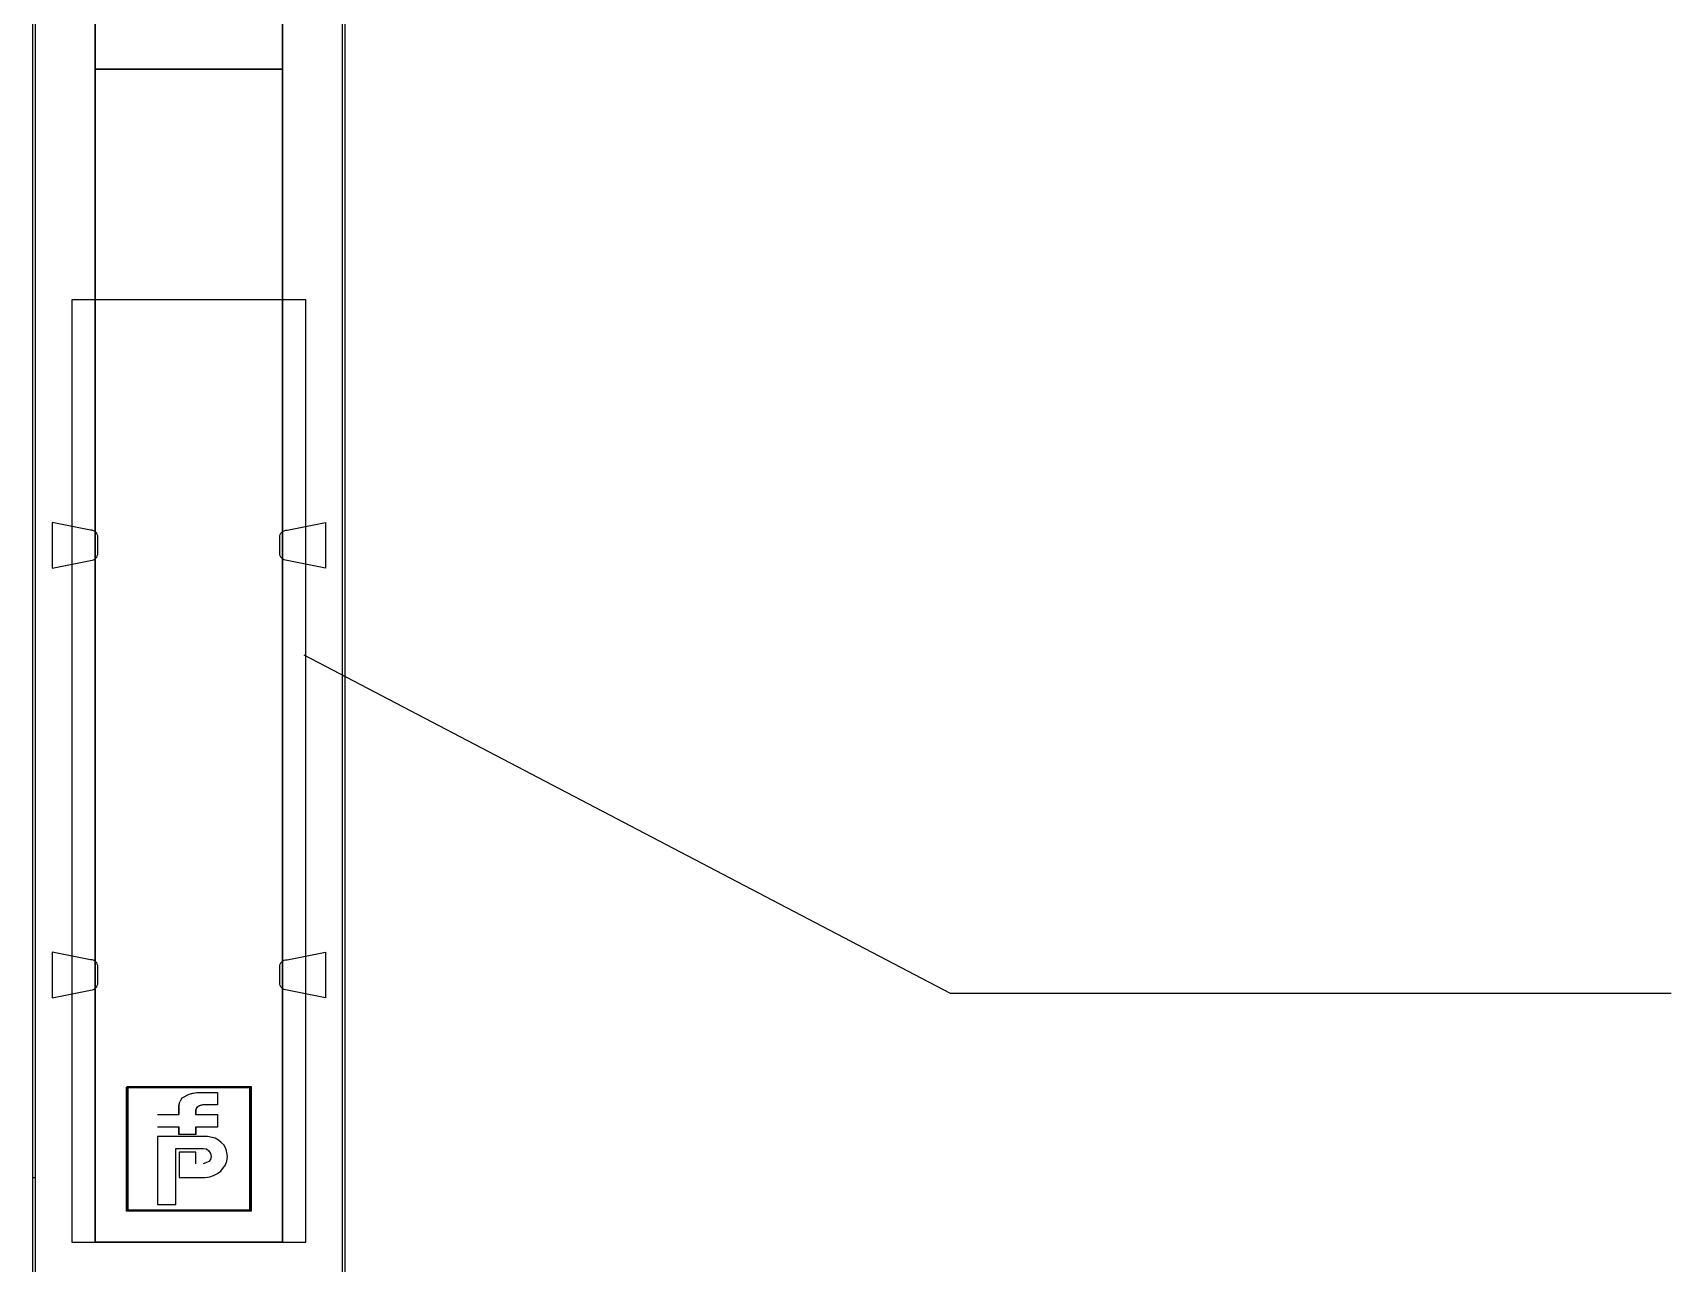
# Model space of a CAD drawing. Header units: metres. Extents: x 0 to 595, y 0 to 842.
# Drawn here: x 208.9 to 357.7, y 538.7 to 650.5 of the extents above; entities that cross this region are included whole.
import ezdxf

# ---------------------------------------------------------------- set-up
doc = ezdxf.new("R2010")
doc.units = ezdxf.units.M
doc.layers.add('SCHEMATICS', color=7, linetype='Continuous')

msp = doc.modelspace()

# ---------------------------------------------------------------- linework, layer by layer
at = {"layer": 'SCHEMATICS', "color": 7}
for p, q in [((208.93, 516.53), (208.93, 737.09)), ((208.93, 516.53), (208.93, 737.09)), ((209.16, 515.73), (209.16, 738.03)), ((237.05, 515.73), (237.05, 738.03)), ((237.27, 737.09), (237.27, 516.53)), ((237.27, 737.09), (237.27, 516.53)), ((214.6, 647.22), (214.6, 712.98)), ((231.6, 712.98), (231.6, 647.22)), ((214.6, 540.64), (214.6, 647.22)), ((231.6, 647.22), (231.6, 540.64)), ((214.18, 605.34), (210.7, 606.02)), ((210.7, 606.02), (210.7, 601.87)), ((232.02, 605.34), (235.5, 606.02)), ((235.5, 606.02), (235.5, 601.87)), ((214.84, 603.25), (214.84, 604.68)), ((231.36, 603.25), (231.36, 604.68)), ((210.7, 601.87), (214.18, 602.59)), ((235.5, 601.87), (232.02, 602.59)), ((292.28, 563.24), (233.59, 593.97)), ((214.18, 566.31), (210.7, 566.99)), ((210.7, 566.99), (210.7, 562.84)), ((214.84, 564.22), (214.84, 565.65)), ((231.36, 564.22), (231.36, 565.65)), ((232.02, 566.31), (235.5, 566.99)), ((235.5, 566.99), (235.5, 562.84)), ((210.7, 562.84), (214.18, 563.56)), ((235.5, 562.84), (232.02, 563.56)), ((357.75, 563.24), (292.28, 563.24)), ((217.43, 543.54), (217.43, 554.75)), ((217.43, 554.75), (217.56, 554.75)), ((217.49, 554.81), (228.71, 554.81)), ((217.49, 554.68), (217.49, 554.81)), ((228.71, 554.68), (217.49, 554.68)), ((217.56, 554.75), (217.56, 543.54)), ((222.37, 553.56), (222.5, 553.77)), ((222.38, 553.56), (222.51, 553.77)), ((222.5, 553.77), (223.13, 554.11)), ((222.51, 553.77), (223.14, 554.11)), ((223.13, 554.11), (223.46, 554.2)), ((223.14, 554.11), (223.48, 554.2)), ((223.46, 554.2), (223.84, 554.24)), ((223.48, 554.2), (223.86, 554.24)), ((223.84, 554.24), (225.7, 554.24)), ((223.86, 554.24), (225.71, 554.24)), ((225.7, 554.24), (225.7, 553.14)), ((225.71, 554.24), (225.71, 553.14)), ((228.64, 543.54), (228.64, 554.75)), ((228.64, 554.75), (228.77, 554.75)), ((228.71, 554.81), (228.77, 554.81)), ((228.71, 554.75), (228.71, 554.81)), ((228.71, 554.81), (228.71, 554.68)), ((228.77, 554.75), (228.71, 554.75)), ((228.77, 554.81), (228.77, 554.75)), ((228.77, 554.75), (228.77, 543.54)), ((220.26, 552.25), (222.2, 552.25)), ((220.27, 552.25), (222.21, 552.25)), ((222.2, 553.05), (222.24, 553.31)), ((222.2, 552.25), (222.2, 553.05)), ((222.21, 553.05), (222.26, 553.31)), ((222.21, 552.25), (222.21, 553.05)), ((222.24, 553.31), (222.37, 553.56)), ((222.26, 553.31), (222.38, 553.56)), ((223.76, 552.8), (223.72, 552.63)), ((223.72, 552.63), (223.72, 552.25)), ((223.72, 552.25), (225.7, 552.25)), ((223.77, 552.8), (223.73, 552.63)), ((223.73, 552.63), (223.73, 552.25)), ((223.73, 552.25), (225.71, 552.25)), ((223.84, 552.93), (223.76, 552.8)), ((223.86, 552.93), (223.77, 552.8)), ((224.05, 553.05), (223.84, 552.93)), ((224.07, 553.05), (223.86, 552.93)), ((224.35, 553.14), (224.05, 553.05)), ((224.36, 553.14), (224.07, 553.05)), ((225.7, 553.14), (224.35, 553.14)), ((225.71, 553.14), (224.36, 553.14)), ((225.7, 552.25), (225.7, 551.11)), ((225.71, 552.25), (225.71, 551.11)), ((222.2, 551.11), (220.26, 551.11)), ((222.21, 551.11), (220.27, 551.11)), ((222.2, 550.43), (222.2, 551.11)), ((222.21, 550.43), (222.21, 551.11)), ((225.7, 551.11), (223.72, 551.11)), ((223.72, 551.11), (223.72, 550.43)), ((225.71, 551.11), (223.73, 551.11)), ((223.73, 551.11), (223.73, 550.43)), ((224.79, 550.26), (220.27, 550.26)), ((220.27, 550.26), (220.27, 544.08)), ((221.92, 544.08), (221.92, 549.16)), ((221.92, 549.16), (224.41, 549.16)), ((223.72, 550.43), (222.2, 550.43)), ((223.73, 550.43), (222.21, 550.43)), ((224.41, 549.16), (224.7, 549.12)), ((225.5, 550.09), (224.79, 550.26)), ((225.8, 549.92), (225.5, 550.09)), ((226.05, 549.71), (225.8, 549.92)), ((226.3, 549.46), (226.05, 549.71)), ((226.47, 549.12), (226.3, 549.46)), ((223.73, 548.82), (222.21, 548.82)), ((222.21, 548.82), (222.21, 546.54)), ((223.73, 547.77), (223.73, 548.82)), ((224.66, 547.85), (224.41, 547.77)), ((224.91, 547.98), (224.66, 547.85)), ((224.7, 549.12), (224.91, 548.95)), ((224.91, 548.95), (225.08, 548.7)), ((225.08, 548.15), (224.91, 547.98)), ((225.08, 548.7), (225.12, 548.44)), ((225.12, 548.44), (225.08, 548.15)), ((226.01, 547.09), (226.43, 547.68)), ((226.43, 547.68), (226.56, 548.02)), ((226.51, 548.95), (226.47, 549.12)), ((226.56, 548.78), (226.51, 548.95)), ((226.6, 548.44), (226.56, 548.78)), ((226.56, 548.02), (226.6, 548.44)), ((222.21, 546.54), (224.58, 546.54)), ((224.58, 546.54), (225, 546.58)), ((225, 546.58), (225.33, 546.71)), ((225.33, 546.71), (225.71, 546.88)), ((225.71, 546.88), (226.01, 547.09)), ((217.43, 543.47), (217.43, 543.54)), ((217.43, 543.54), (217.49, 543.54)), ((217.49, 543.47), (217.43, 543.47)), ((217.49, 543.47), (217.49, 543.6)), ((217.49, 543.6), (228.71, 543.6)), ((217.49, 543.54), (217.49, 543.47)), ((228.71, 543.47), (217.49, 543.47)), ((220.27, 544.08), (221.92, 544.08)), ((228.77, 543.54), (228.64, 543.54)), ((228.71, 543.6), (228.71, 543.47)), ((228.71, 543.47), (228.71, 543.54)), ((228.71, 543.54), (228.77, 543.54)), ((228.77, 543.47), (228.71, 543.47)), ((228.77, 543.54), (228.77, 543.47)), ((231.6, 540.64), (214.6, 540.64))]:
    msp.add_line(p, q, dxfattribs=at)
for points in [[(214.6, 647.22), (231.6, 647.22), (231.6, 712.98), (214.6, 712.98), (214.6, 647.22)], [(214.6, 540.64), (231.6, 540.64), (231.6, 647.22), (214.6, 647.22), (214.6, 540.64)], [(212.47, 626.25), (212.47, 540.64), (233.73, 540.64), (233.73, 626.25), (212.47, 626.25)], [(214.84, 604.68), (214.83, 604.81), (214.79, 604.93), (214.73, 605.05), (214.65, 605.15), (214.55, 605.23), (214.44, 605.29), (214.32, 605.33), (214.18, 605.34)], [(231.36, 604.68), (231.37, 604.81), (231.41, 604.93), (231.47, 605.05), (231.55, 605.15), (231.65, 605.23), (231.76, 605.29), (231.88, 605.33), (232.02, 605.34)], [(214.18, 602.59), (214.32, 602.6), (214.44, 602.64), (214.55, 602.7), (214.65, 602.78), (214.73, 602.88), (214.79, 602.99), (214.83, 603.12), (214.84, 603.25)], [(232.02, 602.59), (231.88, 602.6), (231.76, 602.64), (231.65, 602.7), (231.55, 602.78), (231.47, 602.88), (231.41, 602.99), (231.37, 603.12), (231.36, 603.25)], [(214.84, 565.65), (214.83, 565.78), (214.79, 565.91), (214.73, 566.02), (214.65, 566.12), (214.55, 566.2), (214.44, 566.26), (214.32, 566.3), (214.18, 566.31)], [(231.36, 565.65), (231.37, 565.78), (231.41, 565.91), (231.47, 566.02), (231.55, 566.12), (231.65, 566.2), (231.76, 566.26), (231.88, 566.3), (232.02, 566.31)], [(214.18, 563.56), (214.32, 563.57), (214.44, 563.61), (214.55, 563.67), (214.65, 563.75), (214.73, 563.85), (214.79, 563.96), (214.83, 564.09), (214.84, 564.22)], [(232.02, 563.56), (231.88, 563.57), (231.76, 563.61), (231.65, 563.67), (231.55, 563.75), (231.47, 563.85), (231.41, 563.96), (231.37, 564.09), (231.36, 564.22)], [(217.49, 543.54), (228.71, 543.54), (228.71, 554.75), (217.49, 554.75), (217.49, 543.54)], [(208.93, 546.57), (208.93, 546.55), (208.94, 546.54), (208.96, 546.54), (208.98, 546.53), (209, 546.53), (209.03, 546.53), (209.06, 546.53), (209.09, 546.54)], [(209.09, 546.54), (209.1, 546.54), (209.1, 546.54), (209.11, 546.54), (209.12, 546.54), (209.13, 546.54), (209.14, 546.54), (209.15, 546.54), (209.16, 546.54)]]:
    msp.add_lwpolyline(points, dxfattribs=at)

doc.saveas('drawing.dxf')
